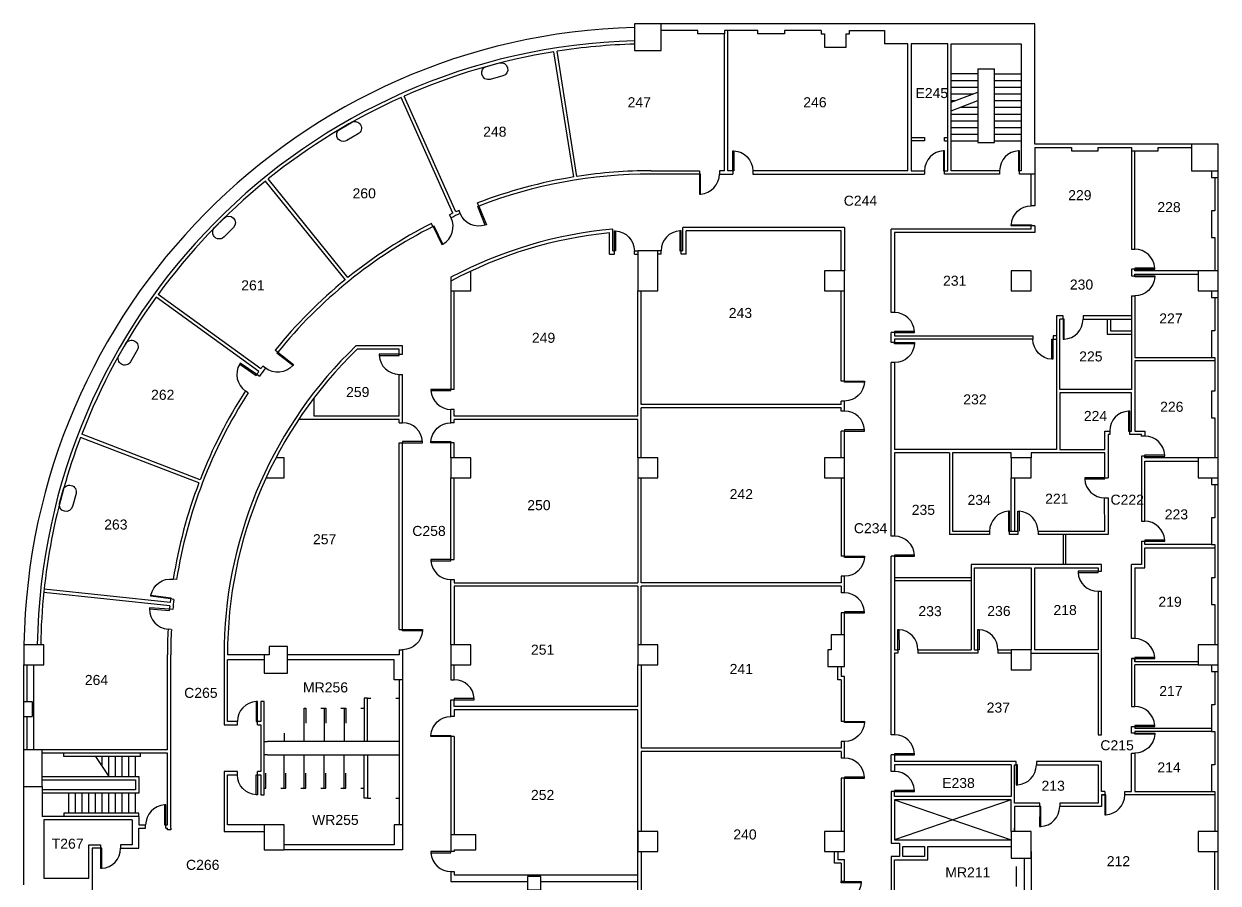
# Model space of a CAD drawing. Header units: inches. Extents: x -1726 to 1697, y -666 to 1878.
# Drawn here: x -1633 to 515, y 333 to 1878 of the extents above; entities that cross this region are included whole.
import ezdxf

# ---------------------------------------------------------------- set-up
doc = ezdxf.new("R2010")
doc.units = ezdxf.units.IN
doc.header["$MEASUREMENT"] = 0
doc.layers.get('0').update_dxf_attribs({"linetype": 'CONTINUOUS'})
for name, color, linetype in [('A-DOOR', 4, 'CONTINUOUS'), ('A-FLOR-HRAL', 4, 'CONTINUOUS'), ('A-FLOR-STRS', 4, 'CONTINUOUS'), ('A-GLAZ', 3, 'CONTINUOUS'), ('A-PFLR-TEXT', 3, 'CONTINUOUS'), ('A-ROOF-OTLN', 6, 'CONTINUOUS'), ('A-WALL', 5, 'CONTINUOUS'), ('P-SANR-EQPM', 5, 'CONTINUOUS'), ('S-COLS', 6, 'CONTINUOUS')]:
    doc.layers.add(name, color=color, linetype=linetype)
doc.styles.get("Standard").update_dxf_attribs({"font": 'arial.ttf'})

# ---------------------------------------------------------------- blocks, each defined once
blk = doc.blocks.new('A$C3DF82993')
at = {"layer": 'A-DOOR'}
for p, q in [((36, 36), (34, 36)), ((34, 36), (34, 0)), ((36, 0), (36, 36)), ((34, 0), (36, 0))]:
    blk.add_line(p, q, dxfattribs=at)
blk.add_arc((36, 0), 36, 93.1847, 180, dxfattribs=at)

msp = doc.modelspace()

# ---------------------------------------------------------------- linework, layer by layer
for p, q in [((-66.6, 483.1), (143.4, 411.1)), ((143.4, 483.1), (-66.6, 411.1))]:
    msp.add_line(p, q)
at = {"layer": 'A-DOOR'}
for p, q in [((311.4, 1062.1), (275.4, 1062.1)), ((275.4, 1062.1), (275.4, 1060.1)), ((275.4, 1060.1), (311.4, 1060.1)), ((155.4, 966.1), (155.3, 1002.1)), ((155.3, 1002.1), (157.3, 1002.1)), ((157.3, 1002.1), (157.4, 966.1)), ((299.4, 894.1), (263.4, 894.1)), ((263.4, 894.1), (263.4, 892.1)), ((263.4, 892.1), (299.4, 892.1)), ((299.4, 892.1), (299.4, 894.1)), ((-60.6, 753.1), (-60.7, 789.1)), ((-60.7, 789.1), (-58.7, 789.1)), ((-58.7, 789.1), (-58.6, 753.1)), ((83.4, 753.1), (83.3, 789.1)), ((83.3, 789.1), (85.3, 789.1)), ((85.3, 789.1), (85.4, 753.1)), ((-58.6, 753.1), (-60.6, 753.1)), ((85.4, 753.1), (83.4, 753.1)), ((401.4, 739.1), (365.4, 739.1)), ((365.4, 739.1), (365.4, 737.1)), ((365.4, 737.1), (401.4, 737.1)), ((401.4, 737.1), (401.4, 739.1))]:
    msp.add_line(p, q, dxfattribs=at)
for centre, start, end in [((311.4, 1062.1), 183.1689, 269.9841), ((155.4, 966.1), 0.0159, 86.8311), ((299.4, 894.1), 183.1689, 269.9841), ((-60.6, 753.1), 0.0158, 86.8311), ((83.4, 753.1), 0.0158, 86.8311), ((365.4, 737.1), 3.1689, 89.9841)]:
    msp.add_arc(centre, 36, start, end, dxfattribs=at)
at = {"layer": 'A-FLOR-HRAL'}
for p, q in [((83.4, 1797.1), (83.4, 1665.1)), ((83.4, 1797.1), (113.4, 1797.1)), ((113.4, 1665.1), (113.4, 1797.1)), ((83.4, 1665.1), (113.4, 1665.1)), ((-1560.6, 561.1), (-1560.6, 567.1)), ((-1422.6, 561.1), (-1560.6, 561.1)), ((-1422.6, 561.1), (-1422.6, 567.1)), ((-1599.6, 525.1), (-1425.6, 525.1)), ((-1599.6, 519.1), (-1431.6, 519.1)), ((-1431.6, 519.1), (-1431.6, 501.1)), ((-1425.6, 525.1), (-1425.6, 495.1)), ((-1431.6, 501.1), (-1599.6, 501.1)), ((-1425.6, 495.1), (-1599.6, 495.1)), ((-1425.6, 459.1), (-1560.6, 459.1)), ((-1560.6, 459.1), (-1560.6, 453.1)), ((-1425.6, 453.1), (-1425.6, 459.1))]:
    msp.add_line(p, q, dxfattribs=at)
at = {"layer": 'A-FLOR-STRS'}
for p, q in [((83.4, 1788.1), (35.4, 1788.1)), ((113.4, 1788.1), (161.4, 1788.1)), ((35.4, 1776.1), (83.4, 1776.1)), ((35.4, 1764.1), (83.4, 1764.1)), ((113.4, 1776.1), (161.4, 1776.1)), ((113.4, 1764.1), (161.4, 1764.1)), ((35.4, 1737.1), (83.4, 1755.1)), ((35.4, 1752.1), (75.4, 1752.1)), ((35.4, 1722.1), (83.4, 1740.1)), ((35.4, 1740.1), (43.4, 1740.1)), ((113.4, 1752.1), (161.4, 1752.1)), ((113.4, 1740.1), (161.4, 1740.1)), ((51.4, 1728.1), (83.4, 1728.1)), ((113.4, 1728.1), (161.4, 1728.1)), ((35.4, 1716.1), (83.4, 1716.1)), ((35.4, 1704.1), (83.4, 1704.1)), ((113.4, 1716.1), (161.4, 1716.1)), ((113.4, 1704.1), (161.4, 1704.1)), ((35.4, 1692.1), (83.4, 1692.1)), ((35.4, 1680.1), (83.4, 1680.1)), ((113.4, 1692.1), (161.4, 1692.1)), ((113.4, 1680.1), (161.4, 1680.1)), ((35.4, 1668.1), (83.4, 1668.1)), ((113.4, 1668.1), (161.4, 1668.1)), ((-1503.6, 561.1), (-1479.6, 525.1)), ((-1491.6, 544.8), (-1491.6, 561.1)), ((-1479.6, 525.1), (-1479.6, 561.1)), ((-1467.6, 525.1), (-1467.6, 561.1)), ((-1455.6, 525.1), (-1455.6, 561.1)), ((-1443.6, 525.1), (-1443.6, 561.1)), ((-1431.6, 525.1), (-1431.6, 561.1)), ((-1551.6, 459.1), (-1551.6, 495.1)), ((-1539.6, 459.1), (-1539.6, 495.1)), ((-1527.6, 459.1), (-1527.6, 495.1)), ((-1515.6, 459.1), (-1515.6, 495.1)), ((-1503.6, 459.1), (-1503.6, 495.1)), ((-1491.6, 459.1), (-1491.6, 495.1)), ((-1479.6, 459.1), (-1479.6, 495.1)), ((-1467.6, 459.1), (-1467.6, 495.1)), ((-1455.6, 459.1), (-1455.6, 495.1)), ((-1443.6, 459.1), (-1443.6, 495.1)), ((-1431.6, 459.1), (-1431.6, 495.1))]:
    msp.add_line(p, q, dxfattribs=at)
at = {"layer": 'A-GLAZ'}
for radius, start, end in [(1104, 91.5404, 179.0758), (1098, 99.1565, 113.8435), (1098, 91.5487, 98.8435), (1098, 114.1565, 128.8435), (1098, 129.1565, 143.8435), (1098, 144.1565, 158.8435), (1098, 159.1565, 179.0607)]:
    msp.add_arc((-504.6, 744.1), radius, start, end, dxfattribs=at)
at = {"layer": 'A-ROOF-OTLN'}
msp.add_arc((-504.6, 744.1), 1128, 91.5404, 179.0758, dxfattribs=at)
at = {"layer": 'A-WALL'}
for p, q in [((185.4, 1878.1), (-486.6, 1878.1)), ((185.4, 1662.1), (185.4, 1878.1)), ((-420.6, 1866.1), (-486.6, 1866.1)), ((-420.6, 1860.1), (-420.6, 1866.1)), ((-372.6, 1860.1), (-420.6, 1860.1)), ((-312.6, 1866.1), (-372.6, 1866.1)), ((-372.6, 1866.1), (-372.6, 1860.1)), ((-372.6, 1614.1), (-372.6, 1860.1)), ((-366.6, 1614.1), (-366.6, 1866.1)), ((-312.6, 1860.1), (-312.6, 1866.1)), ((-264.6, 1860.1), (-312.6, 1860.1)), ((-198.6, 1866.1), (-264.6, 1866.1)), ((-264.6, 1866.1), (-264.6, 1860.1)), ((-198.6, 1866.1), (-198.6, 1860.1)), ((-198.6, 1860.1), (-192.6, 1860.1)), ((-192.6, 1860.1), (-192.6, 1836.1)), ((-153.6, 1860.1), (-147.6, 1860.1)), ((-153.6, 1836.1), (-153.6, 1860.1)), ((-147.6, 1866.1), (-84.6, 1866.1)), ((-147.6, 1860.1), (-147.6, 1866.1)), ((-84.6, 1866.1), (-84.6, 1842.1)), ((-643.7, 1602.9), (-679.4, 1828.1)), ((-637.8, 1603.8), (-673.4, 1829)), ((-192.6, 1836.1), (-153.6, 1836.1)), ((-42.6, 1842.1), (-84.6, 1842.1)), ((-42.6, 1614.1), (-42.6, 1842.1)), ((29.4, 1842.1), (-36.6, 1842.1)), ((-36.6, 1842.1), (-36.6, 1614.1)), ((29.4, 1614.1), (29.4, 1842.1)), ((35.4, 1614.1), (35.4, 1842.1)), ((35.4, 1842.1), (161.4, 1842.1)), ((161.4, 1842.1), (161.4, 1614.1)), ((-861.2, 1537.6), (-954, 1745.9)), ((-855.8, 1540.1), (-948.5, 1748.4)), ((-36.6, 1674.1), (-12.6, 1674.1)), ((-12.6, 1668.1), (-36.6, 1668.1)), ((-12.6, 1674.1), (-12.6, 1668.1)), ((23.4, 1674.1), (29.4, 1674.1)), ((23.4, 1668.1), (23.4, 1674.1)), ((23.4, 1668.1), (29.4, 1668.1)), ((515.4, 1662.1), (185.4, 1662.1)), ((185.4, 1656.1), (185.4, 1608.1)), ((185.4, 1656.1), (251.4, 1656.1)), ((251.4, 1656.1), (251.4, 1650.1)), ((299.4, 1656.1), (359.4, 1656.1)), ((299.4, 1650.1), (299.4, 1656.1)), ((359.4, 1656.1), (359.4, 1650.1)), ((407.4, 1656.1), (467.4, 1656.1)), ((407.4, 1650.1), (407.4, 1656.1)), ((515.4, 273.1), (515.4, 1662.1)), ((251.4, 1650.1), (299.4, 1650.1)), ((359.4, 1650.1), (359.4, 1473.1)), ((359.4, 1650.1), (407.4, 1650.1)), ((365.4, 1473.1), (365.4, 1650.1)), ((-504.6, 1614.1), (-417.6, 1614.1)), ((-417.6, 1614.1), (-417.6, 1608.1)), ((-372.6, 1614.1), (-381.6, 1614.1)), ((-381.6, 1614.1), (-381.6, 1608.1)), ((-357.6, 1614.1), (-366.6, 1614.1)), ((-357.6, 1614.1), (-357.6, 1608.1)), ((-42.6, 1614.1), (-321.6, 1614.1)), ((-321.6, 1614.1), (-321.6, 1608.1)), ((-36.6, 1614.1), (-12.6, 1614.1)), ((-12.6, 1614.1), (-12.6, 1608.1)), ((23.4, 1614.1), (29.4, 1614.1)), ((23.4, 1608.1), (23.4, 1614.1)), ((122.4, 1614.1), (35.4, 1614.1)), ((122.4, 1614.1), (122.4, 1608.1)), ((158.4, 1608.1), (158.4, 1614.1)), ((161.4, 1614.1), (158.4, 1614.1)), ((503.4, 1614.1), (503.4, 1602.1)), ((-1054.5, 1418.3), (-1198, 1595.5)), ((-1049.8, 1422.1), (-1193.3, 1599.3)), ((-417.6, 1608.1), (-504.6, 1608.1)), ((-381.6, 1608.1), (-357.6, 1608.1)), ((-321.6, 1608.1), (-12.6, 1608.1)), ((122.4, 1608.1), (23.4, 1608.1)), ((185.4, 1608.1), (158.4, 1608.1)), ((179.4, 1551.1), (179.4, 1608.1)), ((185.4, 1608.1), (185.4, 1551.1)), ((503.4, 1602.1), (515.4, 1602.1)), ((509.4, 1602.1), (509.4, 1542.1)), ((-814.4, 1550.7), (-816.7, 1556.2)), ((185.4, 1551.1), (179.4, 1551.1)), ((-864.4, 1529.6), (-867, 1535)), ((-847.7, 1537), (-850, 1542.6)), ((503.4, 1542.1), (503.4, 1494.1)), ((509.4, 1542.1), (503.4, 1542.1)), ((-896.8, 1514), (-899.4, 1519.4)), ((-573.6, 1470.1), (-573.6, 1509)), ((-156.6, 1512.1), (-447.6, 1512.1)), ((-447.6, 1470.1), (-447.6, 1512.1)), ((-162.6, 1506.1), (-441.6, 1506.1)), ((-441.6, 1464.1), (-441.6, 1506.1)), ((-162.6, 1434.1), (-162.6, 1506.1)), ((-156.6, 1512.1), (-156.6, 1434.1)), ((179.4, 1509.1), (-72.6, 1509.1)), ((-72.6, 1359.1), (-72.6, 1509.1)), ((185.4, 1515.1), (179.4, 1515.1)), ((179.4, 1509.1), (179.4, 1515.1)), ((185.4, 1515.1), (185.4, 1503.1)), ((-579.6, 1464.1), (-579.6, 1502.4)), ((185.4, 1503.1), (-66.6, 1503.1)), ((-66.6, 1503.1), (-66.6, 1359.1)), ((503.4, 1494.1), (509.4, 1494.1)), ((509.4, 1494.1), (509.4, 1434.1)), ((-579.6, 1464.1), (-570.6, 1464.1)), ((-573.6, 1470.1), (-570.6, 1470.1)), ((-570.6, 1464.1), (-570.6, 1470.1)), ((-534.6, 1470.1), (-529, 1470.1)), ((-534.6, 1464.1), (-534.6, 1470.1)), ((-534.6, 1464.1), (-528.9, 1464.1)), ((-486.6, 1464.1), (-492.4, 1464.1)), ((-486.6, 1470.1), (-492.3, 1470.1)), ((-486.6, 1464.1), (-486.6, 1470.1)), ((-447.6, 1470.1), (-450.6, 1470.1)), ((-450.6, 1464.1), (-450.6, 1470.1)), ((-441.6, 1464.1), (-450.6, 1464.1)), ((359.4, 1473.1), (365.4, 1473.1)), ((-864.6, 1422.5), (-864.6, 1221.1)), ((359.4, 1437.1), (359.4, 1425.1)), ((365.4, 1437.1), (359.4, 1437.1)), ((359.4, 1425.1), (365.4, 1425.1)), ((365.4, 1434.1), (365.4, 1437.1)), ((479.4, 1434.1), (365.4, 1434.1)), ((365.4, 1428.1), (479.4, 1428.1)), ((365.4, 1425.1), (365.4, 1428.1)), ((-858.6, 1221.1), (-858.6, 1398.1)), ((-528.6, 1173.1), (-528.6, 1398.1)), ((-522.6, 1194.1), (-522.6, 1398.1)), ((-162.6, 1236.1), (-162.6, 1398.1)), ((-156.6, 1236.1), (-156.6, 1398.1)), ((503.4, 1398.1), (503.4, 1386.1)), ((-1210.2, 1253), (-1394.7, 1387)), ((-1206.7, 1257.9), (-1391.2, 1391.9)), ((359.4, 1389.1), (359.4, 1221.1)), ((359.4, 1389.1), (365.4, 1389.1)), ((365.4, 1389.1), (365.4, 1278.1)), ((503.4, 1386.1), (515.4, 1386.1)), ((509.4, 1386.1), (509.4, 1326.1)), ((-66.6, 1359.1), (-72.6, 1359.1)), ((224.4, 1353.1), (224.4, 1113.1)), ((236.4, 1353.1), (224.4, 1353.1)), ((224.4, 1347.1), (224.4, 1347.1)), ((230.4, 1221.1), (230.4, 1347.1)), ((236.4, 1347.1), (230.4, 1347.1)), ((236.4, 1347.1), (236.4, 1353.1)), ((359.4, 1353.1), (272.4, 1353.1)), ((272.4, 1353.1), (272.4, 1347.1)), ((272.4, 1347.1), (359.4, 1347.1)), ((315.9, 1347.1), (315.9, 1320.1)), ((321.9, 1347.1), (321.9, 1326.1)), ((-72.6, 1305.1), (-72.6, 1323.1)), ((-66.6, 1323.1), (-72.6, 1323.1)), ((-66.6, 1323.1), (-66.6, 1317.1)), ((-66.6, 1317.1), (182.4, 1317.1)), ((182.4, 1311.1), (-66.6, 1311.1)), ((-66.6, 1311.1), (-66.6, 1305.1)), ((182.4, 1317.1), (182.4, 1311.1)), ((218.4, 1317.1), (218.4, 1311.1)), ((224.4, 1317.1), (218.4, 1317.1)), ((218.4, 1311.1), (224.4, 1311.1)), ((315.9, 1320.1), (359.4, 1320.1)), ((321.9, 1326.1), (359.4, 1326.1)), ((503.4, 1326.1), (503.4, 1278.1)), ((509.4, 1326.1), (503.4, 1326.1)), ((-1176.2, 1287.7), (-1180.9, 1291.4)), ((-951.6, 1299.1), (-1035.5, 1299.1)), ((-957.6, 1293.1), (-1033.1, 1293.1)), ((-957.6, 1284.1), (-957.6, 1293.1)), ((-951.6, 1284.1), (-951.6, 1299.1)), ((-66.6, 1305.1), (-72.6, 1305.1)), ((-957.6, 1284.1), (-951.6, 1284.1)), ((-72.6, 957.1), (-72.6, 1269.1)), ((-66.6, 1269.1), (-72.6, 1269.1)), ((-66.6, 1269.1), (-66.6, 1113.1)), ((365.4, 1278.1), (503.4, 1278.1)), ((365.4, 1272.1), (365.4, 1146.1)), ((509.4, 1272.1), (365.4, 1272.1)), ((503.4, 1278.1), (509.4, 1278.1)), ((509.4, 1278.1), (509.4, 1218.1)), ((-1208.9, 1244.5), (-1213.9, 1247.9)), ((-1198.2, 1259.3), (-1203, 1262.9)), ((-957.6, 1173.1), (-957.6, 1248.1)), ((-957.6, 1248.1), (-951.6, 1248.1)), ((-951.6, 1161.1), (-951.6, 1248.1)), ((-156.6, 1236.1), (-162.6, 1236.1)), ((-1229.2, 1214.8), (-1234.1, 1218.1)), ((-1110.6, 1173.1), (-1110.6, 1206.1)), ((-858.6, 1221.1), (-864.6, 1221.1)), ((359.4, 1221.1), (230.4, 1221.1)), ((359.4, 1215.1), (230.4, 1215.1)), ((230.4, 1215.1), (230.4, 1113.1)), ((359.4, 1146.1), (359.4, 1215.1)), ((503.4, 1218.1), (503.4, 1170.1)), ((509.4, 1218.1), (503.4, 1218.1)), ((-864.6, 1161.1), (-864.6, 1185.1)), ((-858.6, 1185.1), (-864.6, 1185.1)), ((-858.6, 1173.1), (-858.6, 1185.1)), ((-162.6, 1194.1), (-522.6, 1194.1)), ((-162.6, 1188.1), (-522.6, 1188.1)), ((-522.6, 1098.1), (-522.6, 1188.1)), ((-162.6, 1194.1), (-162.6, 1200.1)), ((-156.6, 1200.1), (-162.6, 1200.1)), ((-162.6, 1182.1), (-162.6, 1188.1)), ((-156.6, 1182.1), (-162.6, 1182.1)), ((-156.6, 1182.1), (-156.6, 1200.1)), ((-957.6, 1167.1), (-1138.5, 1167.1)), ((-957.6, 1173.1), (-1110.6, 1173.1)), ((-957.6, 1161.1), (-957.6, 1167.1)), ((-957.6, 1161.1), (-951.6, 1161.1)), ((-858.6, 1161.1), (-864.6, 1161.1)), ((-528.6, 1173.1), (-858.6, 1173.1)), ((-528.6, 1167.1), (-858.6, 1167.1)), ((-858.6, 1161.1), (-858.6, 1167.1)), ((-528.6, 1098.1), (-528.6, 1167.1)), ((503.4, 1170.1), (509.4, 1170.1)), ((509.4, 1170.1), (509.4, 1098.1)), ((-1315.8, 1058.7), (-1528.6, 1140.4)), ((-162.6, 1098.1), (-162.6, 1146.1)), ((-156.6, 1146.1), (-162.6, 1146.1)), ((-156.6, 1098.1), (-156.6, 1146.1)), ((311.4, 1113.1), (311.4, 1146.1)), ((311.4, 1146.1), (320.4, 1146.1)), ((317.4, 1140.1), (317.4, 1062.1)), ((320.4, 1140.1), (317.4, 1140.1)), ((320.4, 1146.1), (320.4, 1140.1)), ((356.4, 1146.1), (359.4, 1146.1)), ((356.4, 1140.1), (356.4, 1146.1)), ((377.4, 1140.1), (356.4, 1140.1)), ((365.4, 1146.1), (383.4, 1146.1)), ((377.4, 1137.1), (377.4, 1140.1)), ((383.4, 1146.1), (383.4, 1137.1)), ((-1317.9, 1053.1), (-1530.8, 1134.8)), ((-957.6, 789.1), (-957.6, 1125.1)), ((-957.6, 1125.1), (-951.6, 1125.1)), ((-951.6, 789.1), (-951.6, 1125.1)), ((-864.6, 1098.1), (-864.6, 1125.1)), ((-858.6, 1125.1), (-864.6, 1125.1)), ((-858.6, 1098.1), (-858.6, 1125.1)), ((383.4, 1137.1), (377.4, 1137.1)), ((-66.6, 1107.1), (-66.7, 957.1)), ((224.4, 1113.1), (-66.6, 1113.1)), ((32.4, 1107.1), (-66.6, 1107.1)), ((32.4, 1107.1), (32.4, 960.1)), ((143.4, 1107.1), (37.4, 1107.1)), ((37.4, 1107.1), (37.4, 966.1)), ((143.4, 1098.1), (143.4, 1107.1)), ((311.4, 1107.1), (179.4, 1107.1)), ((179.4, 1107.1), (179.4, 1098.1)), ((230.4, 1113.1), (311.4, 1113.1)), ((311.4, 1062.1), (311.4, 1107.1)), ((377.4, 1101.1), (377.4, 984.1)), ((383.4, 1101.1), (377.4, 1101.1)), ((383.4, 1098.1), (383.4, 1101.1)), ((479.4, 1098.1), (383.4, 1098.1)), ((383.4, 984.1), (383.4, 1092.1)), ((383.4, 1092.1), (479.4, 1092.1)), ((-864.6, 915.1), (-864.6, 1062.1)), ((-858.6, 915.1), (-858.6, 1062.1)), ((-528.6, 1062.1), (-528.6, 873.1)), ((-522.6, 873.1), (-522.6, 1062.1)), ((-162.6, 1062.1), (-162.6, 921.1)), ((-156.6, 921.1), (-156.6, 1062.1)), ((143.4, 966.1), (143.4, 1062.1)), ((149.4, 1062.1), (149.4, 966.1)), ((311.4, 1062.1), (317.4, 1062.1)), ((503.4, 1062.1), (503.4, 1050.1)), ((503.4, 1050.1), (515.4, 1050.1)), ((509.4, 1050.1), (509.4, 990.1)), ((311.4, 966.1), (311.3, 1026.1)), ((311.3, 1026.1), (317.3, 1026.1)), ((317.3, 1026.1), (317.4, 960.1)), ((509.4, 990.1), (503.4, 990.1)), ((503.4, 990.1), (503.4, 942.1)), ((377.4, 984.1), (383.4, 984.1)), ((-66.6, 957.1), (-72.6, 957.1)), ((-66.6, 957.1), (-72.6, 957.1)), ((104.4, 960.1), (32.4, 960.1)), ((37.4, 966.1), (104.4, 966.1)), ((104.4, 966.1), (104.4, 960.1)), ((140.4, 966.1), (143.4, 966.1)), ((140.4, 960.1), (140.4, 966.1)), ((152.4, 960.1), (140.4, 960.1)), ((143.4, 966.1), (149.4, 966.1)), ((149.4, 966.1), (152.4, 966.1)), ((152.4, 966.1), (155.4, 966.1)), ((155.4, 960.1), (152.4, 960.1)), ((155.4, 966.1), (155.4, 960.1)), ((191.4, 966.1), (191.4, 960.1)), ((191.4, 966.1), (311.4, 966.1)), ((317.4, 960.1), (191.4, 960.1)), ((377.4, 948.1), (383.4, 948.1)), ((377.4, 948.1), (377.4, 906.1)), ((383.4, 942.1), (383.4, 948.1)), ((503.4, 942.1), (383.4, 942.1)), ((383.4, 936.1), (509.4, 936.1)), ((383.4, 900.1), (383.4, 936.1)), ((503.4, 942.1), (509.4, 942.1)), ((509.4, 942.1), (509.4, 882.1)), ((-864.6, 915.1), (-858.6, 915.1)), ((-156.6, 921.1), (-162.6, 921.1)), ((-72.6, 600.1), (-72.6, 921.1)), ((-66.6, 921.1), (-72.6, 921.1)), ((-66.6, 921.1), (-72.6, 921.1)), ((-66.6, 921.1), (-66.6, 753.1)), ((71.4, 906.1), (71.4, 753.1)), ((305.4, 906.1), (71.4, 906.1)), ((305.4, 894.1), (305.4, 906.1)), ((359.4, 773.1), (359.4, 906.1)), ((377.4, 906.1), (359.4, 906.1)), ((359.4, 773.1), (359.4, 906.1)), ((-162.6, 885.1), (-162.6, 873.1)), ((-156.6, 885.1), (-162.6, 885.1)), ((-156.6, 855.1), (-156.6, 885.1)), ((77.4, 900.1), (179.4, 900.1)), ((77.4, 753.1), (77.4, 900.1)), ((179.4, 900.1), (179.4, 753.1)), ((185.4, 753.1), (185.4, 900.1)), ((185.4, 900.1), (299.4, 900.1)), ((299.4, 900.1), (299.4, 894.1)), ((299.4, 900.1), (299.4, 894.1)), ((305.4, 894.1), (305.4, 900.1)), ((365.4, 900.1), (383.4, 900.1)), ((365.4, 900.1), (365.4, 773.1)), ((503.4, 882.1), (503.4, 834.1)), ((509.4, 882.1), (503.4, 882.1)), ((-1369.6, 838), (-1596.3, 861.8)), ((-1358, 879.1), (-1364, 879.9)), ((-864.6, 762.1), (-864.6, 879.1)), ((-864.6, 879.1), (-858.6, 879.1)), ((-858.6, 879.1), (-858.6, 873.1)), ((-858.6, 873.1), (-528.6, 873.1)), ((-528.6, 867.1), (-858.6, 867.1)), ((-858.6, 867.1), (-858.6, 762.1)), ((-528.6, 867.1), (-528.6, 762.1)), ((-162.6, 873.1), (-522.6, 873.1)), ((-162.6, 867.1), (-522.6, 867.1)), ((-522.6, 762.1), (-522.6, 867.1)), ((-162.6, 867.1), (-162.6, 855.1)), ((-1370.2, 832), (-1596.9, 855.9)), ((-1362.9, 843.5), (-1368.9, 844.3)), ((-156.6, 855.1), (-162.6, 855.1)), ((299.4, 858.1), (299.4, 753.1)), ((299.4, 858.1), (299.4, 795.1)), ((305.4, 795.1), (305.4, 858.1)), ((305.4, 600.1), (305.4, 858.1)), ((-1364.8, 825.3), (-1370.8, 825.8)), ((-162.6, 819.1), (-162.6, 780.1)), ((-156.6, 819.1), (-162.6, 819.1)), ((-156.6, 780.1), (-156.6, 819.1)), ((503.4, 834.1), (509.4, 834.1)), ((509.4, 834.1), (509.4, 762.1)), ((-1367.5, 789.4), (-1373.4, 789.9)), ((-957.6, 789.1), (-951.6, 789.1)), ((-1272.6, 762.1), (-1272.6, 618.1)), ((-957.6, 753.1), (-957.6, 744.1)), ((-957.6, 753.1), (-951.6, 753.1)), ((-951.6, 753.1), (-951.6, 744.1)), ((-66.6, 753.1), (-60.6, 753.1)), ((-24.6, 753.1), (71.4, 753.1)), ((77.4, 753.1), (83.4, 753.1)), ((83.4, 753.1), (83.4, 747.1)), ((119.4, 753.1), (119.4, 747.1)), ((119.4, 753.1), (143.4, 753.1)), ((299.4, 753.1), (185.4, 753.1)), ((365.4, 773.1), (359.4, 773.1)), ((365.4, 773.1), (359.4, 773.1)), ((-1374.6, 573.1), (-1374.6, 744.1)), ((-1368.6, 720.1), (-1368.6, 744.1)), ((-1266.6, 624.1), (-1266.6, 735.1)), ((-1200.6, 735.1), (-1266.6, 735.1)), ((-957.6, 744.1), (-1158.6, 744.1)), ((-966.6, 735.1), (-1158.6, 735.1)), ((-966.6, 699.1), (-966.6, 735.1)), ((-951.6, 744.1), (-951.6, 393.1)), ((-66.6, 747.1), (-66.6, 600.1)), ((-60.6, 747.1), (-66.6, 747.1)), ((83.4, 747.1), (-24.6, 747.1)), ((143.4, 747.1), (119.4, 747.1)), ((179.4, 747.1), (299.4, 747.1)), ((299.4, 747.1), (299.4, 606.1)), ((359.4, 737.1), (359.4, 690.1)), ((359.4, 737.1), (359.4, 684.1)), ((365.4, 737.1), (359.4, 737.1)), ((359.4, 737.1), (365.4, 737.1)), ((365.4, 731.1), (365.4, 737.1)), ((365.4, 737.1), (365.4, 731.1)), ((479.4, 731.1), (365.4, 731.1)), ((-1632.6, 330.1), (-1632.6, 726.1)), ((-1626.6, 660.1), (-1626.6, 726.1)), ((-1614.6, 573.1), (-1614.6, 726.1)), ((-1368.6, 432.1), (-1368.6, 720.1)), ((-864.6, 726.1), (-864.6, 699.1)), ((-858.6, 699.1), (-858.6, 726.1)), ((-528.6, 651.1), (-528.6, 726.1)), ((-522.6, 726.1), (-522.6, 576.1)), ((-168.6, 699.1), (-168.6, 723.1)), ((-162.6, 723.1), (-162.6, 705.1)), ((365.4, 651.1), (365.4, 726.1)), ((365.4, 651.1), (365.4, 726.1)), ((479.4, 726.1), (365.4, 726.1)), ((503.4, 726.1), (503.4, 714.1)), ((503.4, 714.1), (515.4, 714.1)), ((509.4, 714.1), (509.4, 654.1)), ((-951.6, 699.1), (-966.6, 699.1)), ((-957.6, 699.1), (-957.6, 438.1)), ((-864.6, 699.1), (-858.6, 699.1)), ((-162.6, 699.1), (-168.6, 699.1)), ((-156.6, 705.1), (-162.6, 705.1)), ((-162.6, 699.1), (-162.6, 624.1)), ((-156.6, 624.1), (-156.6, 705.1)), ((305.4, 600.1), (305.4, 684.1)), ((359.4, 684.1), (359.4, 651.1)), ((-1632.6, 660.1), (-1617.6, 660.1)), ((-1617.6, 660.1), (-1617.6, 633.1)), ((-1206.6, 660.1), (-1206.6, 624.1)), ((-1200.6, 660.1), (-1206.6, 660.1)), ((-1200.6, 492.1), (-1200.6, 660.1)), ((-864.6, 663.1), (-858.6, 663.1)), ((-864.6, 633.1), (-864.6, 663.1)), ((-858.6, 651.1), (-858.6, 663.1)), ((-528.6, 651.1), (-858.6, 651.1)), ((-858.6, 645.1), (-858.6, 633.1)), ((-528.6, 645.1), (-858.6, 645.1)), ((-528.6, 282.1), (-528.6, 645.1)), ((359.4, 651.1), (365.4, 651.1)), ((503.4, 654.1), (503.4, 606.1)), ((509.4, 654.1), (503.4, 654.1)), ((-1632.6, 633.1), (-1617.6, 633.1)), ((-1626.6, 573.1), (-1626.6, 633.1)), ((-1248.6, 624.1), (-1266.6, 624.1)), ((-1248.6, 618.1), (-1248.6, 624.1)), ((-1212.6, 618.1), (-1212.6, 624.1)), ((-1206.6, 624.1), (-1212.6, 624.1)), ((-858.6, 633.1), (-864.6, 633.1)), ((-156.6, 624.1), (-162.6, 624.1)), ((-1272.6, 618.1), (-1248.6, 618.1)), ((-1212.6, 618.1), (-1206.6, 618.1)), ((-1206.6, 618.1), (-1206.6, 534.1)), ((359.4, 615.1), (365.4, 615.1)), ((359.4, 603.1), (359.4, 615.1)), ((365.4, 603.1), (359.4, 603.1)), ((365.4, 615.1), (365.4, 612.1)), ((365.4, 612.1), (503.4, 612.1)), ((503.4, 606.1), (365.4, 606.1)), ((365.4, 606.1), (365.4, 603.1)), ((503.4, 606.1), (509.4, 606.1)), ((509.4, 606.1), (509.4, 546.1)), ((-1200.6, 588.1), (-1194.6, 588.1)), ((-957.6, 588.1), (-1194.6, 588.1)), ((-864.6, 597.1), (-864.6, 420.1)), ((-858.6, 597.1), (-864.6, 597.1)), ((-858.6, 597.1), (-858.6, 420.1)), ((-156.6, 588.1), (-162.6, 588.1)), ((-162.6, 588.1), (-162.6, 576.1)), ((-156.6, 558.1), (-156.6, 588.1)), ((-66.6, 600.1), (-72.6, 600.1)), ((-1374.6, 573.1), (-1632.6, 573.1)), ((-1374.6, 567.1), (-1599.6, 567.1)), ((-1374.6, 438.1), (-1374.6, 567.1)), ((-1194.6, 564.1), (-1200.6, 564.1)), ((-1194.6, 564.1), (-957.6, 564.1)), ((-162.6, 576.1), (-522.6, 576.1)), ((-522.6, 570.1), (-522.6, 426.1)), ((-162.6, 570.1), (-522.6, 570.1)), ((-162.6, 570.1), (-162.6, 558.1)), ((-72.6, 534.1), (-72.6, 564.1)), ((-66.6, 564.1), (-72.6, 564.1)), ((-66.6, 564.1), (-66.6, 552.1)), ((359.4, 498.1), (359.4, 567.1)), ((359.4, 567.1), (365.4, 567.1)), ((365.4, 567.1), (365.4, 498.1)), ((-156.6, 558.1), (-162.6, 558.1)), ((152.4, 552.1), (-66.6, 552.1)), ((143.4, 546.1), (-66.6, 546.1)), ((-66.6, 546.1), (-66.6, 534.1)), ((143.4, 546.1), (143.4, 489.1)), ((149.4, 477.1), (149.4, 546.1)), ((149.4, 546.1), (152.4, 546.1)), ((152.4, 546.1), (152.4, 552.1)), ((305.4, 552.1), (188.4, 552.1)), ((188.4, 552.1), (188.4, 546.1)), ((188.4, 546.1), (299.4, 546.1)), ((299.4, 546.1), (299.4, 477.1)), ((305.4, 498.1), (305.4, 552.1)), ((509.4, 546.1), (503.4, 546.1)), ((503.4, 546.1), (503.4, 498.1)), ((-1272.6, 534.1), (-1272.6, 426.1)), ((-1248.6, 534.1), (-1272.6, 534.1)), ((-1266.6, 438.1), (-1266.6, 528.1)), ((-1266.6, 528.1), (-1248.6, 528.1)), ((-1248.6, 528.1), (-1248.6, 534.1)), ((-1206.6, 534.1), (-1212.6, 534.1)), ((-1212.6, 528.1), (-1212.6, 534.1)), ((-1212.6, 528.1), (-1206.6, 528.1)), ((-1206.6, 528.1), (-1206.6, 492.1)), ((-162.6, 522.1), (-162.6, 426.1)), ((-156.6, 522.1), (-162.6, 522.1)), ((-156.6, 426.1), (-156.6, 522.1)), ((-66.6, 534.1), (-72.6, 534.1)), ((-1599.6, 507.1), (-1599.6, 453.1)), ((-72.6, 498.1), (-72.6, 405.1)), ((-66.6, 498.1), (-72.6, 498.1)), ((-66.6, 489.1), (-66.6, 498.1)), ((311.4, 498.1), (305.4, 498.1)), ((311.4, 498.1), (311.4, 492.1)), ((347.4, 498.1), (359.4, 498.1)), ((347.4, 492.1), (347.4, 498.1)), ((365.4, 498.1), (503.4, 498.1)), ((503.4, 498.1), (509.4, 498.1)), ((509.4, 498.1), (509.4, 426.1)), ((-1206.6, 492.1), (-1200.6, 492.1)), ((143.4, 489.1), (-66.6, 489.1)), ((143.4, 483.1), (-66.6, 483.1)), ((-66.6, 483.1), (-66.6, 411.1)), ((143.4, 426.1), (143.4, 483.1)), ((194.4, 477.1), (149.4, 477.1)), ((194.4, 471.1), (194.4, 477.1)), ((299.4, 477.1), (230.4, 477.1)), ((230.4, 477.1), (230.4, 471.1)), ((305.4, 492.1), (305.4, 471.1)), ((311.4, 492.1), (305.4, 492.1)), ((509.4, 492.1), (347.4, 492.1)), ((-1425.6, 453.1), (-1599.6, 453.1)), ((-1425.6, 453.1), (-1425.6, 438.1)), ((149.4, 471.1), (149.4, 426.1)), ((194.4, 471.1), (149.4, 471.1)), ((305.4, 471.1), (230.4, 471.1)), ((-1437.6, 447.1), (-1596.6, 447.1)), ((-1596.6, 447.1), (-1596.6, 342.1)), ((-1437.6, 447.1), (-1437.6, 402.1)), ((-1425.6, 438.1), (-1413.6, 438.1)), ((-1425.6, 396.1), (-1425.6, 432.1)), ((-1425.6, 432.1), (-1413.6, 432.1)), ((-1413.6, 432.1), (-1413.6, 438.1)), ((-1377.6, 438.1), (-1374.6, 438.1)), ((-1377.6, 432.1), (-1377.6, 438.1)), ((-1377.6, 432.1), (-1374.6, 432.1)), ((-1374.6, 429.1), (-1374.6, 432.1)), ((-1368.6, 432.1), (-1368.6, 429.1)), ((-1200.6, 438.1), (-1266.6, 438.1)), ((-951.6, 438.1), (-966.6, 438.1)), ((-966.6, 438.1), (-966.6, 402.1)), ((149.4, 426.1), (149.4, 432.1)), ((-1368.6, 429.1), (-1374.6, 429.1)), ((-1272.6, 426.1), (-1200.6, 426.1)), ((-66.6, 411.1), (143.4, 411.1)), ((-1515.6, 342.1), (-1515.6, 402.1)), ((-1515.6, 402.1), (-1494.6, 402.1)), ((-1509.6, 396.1), (-1509.6, 267.1)), ((-1494.6, 396.1), (-1509.6, 396.1)), ((-1494.6, 402.1), (-1494.6, 396.1)), ((-1458.6, 402.1), (-1458.6, 396.1)), ((-1437.6, 402.1), (-1458.6, 402.1)), ((-1458.6, 396.1), (-1425.6, 396.1)), ((-966.6, 402.1), (-1164.6, 402.1)), ((-951.6, 393.1), (-1164.6, 393.1)), ((-864.6, 393.1), (-864.6, 390.1)), ((-858.6, 390.1), (-864.6, 390.1)), ((-858.6, 393.1), (-858.6, 390.1)), ((-522.6, 390.1), (-522.6, 294.1)), ((-174.6, 369.1), (-174.6, 390.1)), ((-168.6, 390.1), (-168.6, 375.1)), ((-72.6, 405.1), (-57.6, 405.1)), ((-57.6, 405.1), (-57.6, 381.1)), ((-51.6, 399.1), (-12.6, 399.1)), ((-51.6, 381.1), (-51.6, 399.1)), ((-12.6, 399.1), (-12.6, 381.1)), ((-6.6, 399.1), (143.4, 399.1)), ((-6.6, 375.1), (-6.6, 399.1)), ((179.4, 390.1), (179.4, 279.1)), ((509.4, 321.1), (509.4, 390.1)), ((-162.6, 369.1), (-174.6, 369.1)), ((-156.6, 375.1), (-168.6, 375.1)), ((-162.6, 369.1), (-162.6, 336.1)), ((-156.6, 336.1), (-156.6, 375.1)), ((-72.6, 381.1), (-72.6, 279.1)), ((-57.6, 381.1), (-72.6, 381.1)), ((-66.6, 375.1), (-6.6, 375.1)), ((-66.6, 285.1), (-66.6, 375.1)), ((-12.6, 381.1), (-51.6, 381.1)), ((167.4, 249.1), (167.4, 378.1)), ((-864.6, 354.1), (-864.6, 336.1)), ((-864.6, 354.1), (-858.6, 354.1)), ((-858.6, 354.1), (-858.6, 348.1)), ((-858.6, 348.1), (-528.6, 348.1)), ((-1596.6, 342.1), (-1515.6, 342.1)), ((-864.6, 336.1), (-726.6, 336.1)), ((-702.6, 336.1), (-528.6, 336.1)), ((-156.6, 336.1), (-162.6, 336.1))]:
    msp.add_line(p, q, dxfattribs=at)
at = {"layer": 'A-WALL', "ltscale": 10}
for p, q in [((236.4, 960), (236.4, 906.1)), ((241.3, 906.1), (241.4, 960)), ((71.4, 882.1), (-66.6, 882.1)), ((299.4, 894.1), (305.4, 894.1)), ((71.4, 877.1), (-66.6, 877.1)), ((299.3, 858.1), (305.4, 858.1)), ((-60.6, 753.1), (-60.6, 747.1)), ((-24.6, 753.1), (-24.6, 747.1)), ((305.4, 492.1), (311.4, 492.1))]:
    msp.add_line(p, q, dxfattribs=at)
at = {"layer": 'A-WALL', "ltscale": 20}
for p, q in [((299.4, 684), (299.4, 600.1)), ((299.4, 600.1), (305.4, 600.1))]:
    msp.add_line(p, q, dxfattribs=at)
at = {"layer": 'A-WALL'}
for centre, radius, start, end in [((-504.6, 744.1), 870, 90, 98.8024), ((-504.6, 744.1), 870, 99.1976, 111.0168), ((-504.6, 744.1), 864, 90, 111.0085), ((-504.6, 744.1), 870, 114.1976, 114.6122), ((-504.6, 744.1), 864, 113.396, 114.604), ((-504.6, 744.1), 870, 113.3878, 113.8024), ((-504.6, 744.1), 864, 116.9915, 141.0085), ((-504.6, 744.1), 870, 116.9832, 128.8024), ((-504.6, 744.1), 768, 95.1546, 117.9532), ((-504.6, 744.1), 762, 95.6485, 118.1929), ((-504.6, 744.1), 870, 129.1976, 141.0168), ((-504.6, 744.1), 768, 133.7258, 178.657), ((-505.9, 744.9), 760.5, 133.8782, 180.0613), ((-504.6, 744.1), 870, 144.1976, 144.6122), ((-504.6, 744.1), 864, 143.396, 144.604), ((-504.6, 744.1), 870, 143.3878, 143.8024), ((-504.6, 744.1), 864, 146.9915, 171.0085), ((-504.6, 744.1), 870, 146.9832, 158.8024), ((-504.6, 744.1), 870, 159.1976, 171.0168), ((-504.6, 744.1), 870, 173.3878, 173.8024), ((-504.6, 744.1), 864, 173.396, 174.604), ((-504.6, 744.1), 870, 174.1976, 174.6122), ((-504.6, 744.1), 870, 176.9832, 180), ((-504.6, 744.1), 864, 176.9915, 180)]:
    msp.add_arc(centre, radius, start, end, dxfattribs=at)
at = {"layer": 'P-SANR-EQPM'}
for p, q in [((-1020.6, 666.1), (-1020.6, 648.1)), ((-1014.6, 666.1), (-1020.6, 666.1)), ((-1014.6, 588.1), (-1014.6, 666.1)), ((-1014.6, 666.1), (-1008.6, 666.1)), ((-963.6, 666.1), (-957.6, 666.1)), ((-1128.6, 588.1), (-1128.6, 648.1)), ((-1128.6, 648.1), (-1125.6, 648.1)), ((-1125.6, 648.1), (-1125.6, 621.1)), ((-1098.6, 648.1), (-1092.6, 648.1)), ((-1092.6, 648.1), (-1092.6, 588.1)), ((-1092.6, 648.1), (-1089.6, 648.1)), ((-1089.6, 648.1), (-1089.6, 621.1)), ((-1062.6, 648.1), (-1056.6, 648.1)), ((-1056.6, 648.1), (-1056.6, 588.1)), ((-1056.6, 648.1), (-1053.6, 648.1)), ((-1053.6, 648.1), (-1053.6, 621.1)), ((-1026.6, 648.1), (-1020.6, 648.1)), ((-1020.6, 648.1), (-1020.6, 588.1)), ((-1164.6, 603.1), (-1164.6, 588.1)), ((-1164.6, 504.1), (-1164.6, 564.1)), ((-1128.6, 504.1), (-1128.6, 564.1)), ((-1092.6, 504.1), (-1092.6, 564.1)), ((-1056.6, 504.1), (-1056.6, 564.1)), ((-1020.6, 504.1), (-1020.6, 564.1)), ((-1014.6, 564.1), (-1014.6, 486.1)), ((-1197.6, 504.1), (-1197.6, 531.1)), ((-1161.6, 504.1), (-1161.6, 531.1)), ((-1125.6, 504.1), (-1125.6, 531.1)), ((-1089.6, 504.1), (-1089.6, 531.1)), ((-1053.6, 504.1), (-1053.6, 531.1)), ((-1200.6, 504.1), (-1197.6, 504.1)), ((-1170.6, 504.1), (-1164.6, 504.1)), ((-1164.6, 504.1), (-1161.6, 504.1)), ((-1134.6, 504.1), (-1128.6, 504.1)), ((-1128.6, 504.1), (-1125.6, 504.1)), ((-1098.6, 504.1), (-1092.6, 504.1)), ((-1092.6, 504.1), (-1089.6, 504.1)), ((-1062.6, 504.1), (-1056.6, 504.1)), ((-1056.6, 504.1), (-1053.6, 504.1)), ((-1026.6, 504.1), (-1020.6, 504.1)), ((-1020.6, 486.1), (-1020.6, 504.1)), ((-1014.6, 486.1), (-1020.6, 486.1)), ((-1014.6, 486.1), (-1008.6, 486.1)), ((-963.6, 486.1), (-957.6, 486.1)), ((152.4, 363.1), (152.4, 327.1))]:
    msp.add_line(p, q, dxfattribs=at)
at = {"layer": 'S-COLS'}
for p, q in [((-828.6, 1398.1), (-828.6, 1433.8)), ((-864.6, 1398.1), (-828.6, 1398.1)), ((-180.6, 780.1), (-180.6, 753.1)), ((-1191.6, 759.1), (-1191.6, 744.1)), ((-180.6, 753.1), (-186.6, 753.1)), ((-1191.6, 744.1), (-1266.6, 744.1))]:
    msp.add_line(p, q, dxfattribs=at)
for points in [[(-534.6, 1830.1), (-486.6, 1830.1), (-486.6, 1878.1), (-534.6, 1878.1)], [(467.4, 1614.1), (515.4, 1614.1), (515.4, 1662.1), (467.4, 1662.1)], [(-528.6, 1398.1), (-492.6, 1398.1), (-492.6, 1470.1), (-528.6, 1470.1)], [(-192.6, 1398.1), (-156.6, 1398.1), (-156.6, 1434.1), (-192.6, 1434.1)], [(143.4, 1398.1), (179.4, 1398.1), (179.4, 1434.1), (143.4, 1434.1)], [(479.4, 1398.1), (515.4, 1398.1), (515.4, 1434.1), (479.4, 1434.1)], [(-864.6, 1062.1), (-828.6, 1062.1), (-828.6, 1098.1), (-864.6, 1098.1)], [(-528.6, 1062.1), (-492.6, 1062.1), (-492.6, 1098.1), (-528.6, 1098.1)], [(-192.6, 1062.1), (-156.6, 1062.1), (-156.6, 1098.1), (-192.6, 1098.1)], [(143.4, 1062.1), (179.4, 1062.1), (179.4, 1098.1), (143.4, 1098.1)], [(479.4, 1062.1), (515.4, 1062.1), (515.4, 1098.1), (479.4, 1098.1)], [(-1632.6, 726.1), (-1596.6, 726.1), (-1596.6, 762.1), (-1632.6, 762.1)], [(-864.6, 726.1), (-828.6, 726.1), (-828.6, 762.1), (-864.6, 762.1)], [(-528.6, 726.1), (-492.6, 726.1), (-492.6, 762.1), (-528.6, 762.1)], [(143.4, 717.1), (179.4, 717.1), (179.4, 753.1), (143.4, 753.1)], [(479.4, 726.1), (515.4, 726.1), (515.4, 762.1), (479.4, 762.1)], [(-1200.6, 393.1), (-1164.6, 393.1), (-1164.6, 438.1), (-1200.6, 438.1)], [(-528.6, 390.1), (-492.6, 390.1), (-492.6, 426.1), (-528.6, 426.1)], [(-192.6, 390.1), (-156.6, 390.1), (-156.6, 426.1), (-192.6, 426.1)], [(143.4, 378.1), (179.4, 378.1), (179.4, 426.1), (143.4, 426.1)], [(479.4, 390.1), (515.4, 390.1), (515.4, 426.1), (479.4, 426.1)], [(-726.6, 321.1), (-702.6, 321.1), (-702.6, 345.1), (-726.6, 345.1)]]:
    msp.add_lwpolyline(points, close=True, dxfattribs=at)
for points in [[(-800.4, 1801.6), (-777.2, 1807.8, -1), (-771, 1784.6), (-794.2, 1778.4, -1)], [(-1064, 1689), (-1043.3, 1701, -1), (-1031.3, 1680.2), (-1052, 1668.2, -1)], [(-1289.5, 1512), (-1272.6, 1529, -1), (-1255.6, 1512), (-1272.6, 1495, -1)], [(-1461.5, 1282.7), (-1449.5, 1303.5, -1), (-1428.8, 1291.5), (-1440.8, 1270.7, -1)], [(-1568.3, 1016.7), (-1562.1, 1039.9, -1), (-1538.9, 1033.6), (-1545.2, 1010.5, -1)]]:
    msp.add_lwpolyline(points, format="xyb", close=True, dxfattribs=at)
for points in [[(-1197.1, 1062.1), (-1164.6, 1062.1), (-1164.6, 1098.1), (-1179.4, 1098.1)], [(-186.6, 723.1), (-156.6, 723.1), (-156.6, 780.1), (-180.6, 780.1)], [(-1200.6, 711.1), (-1158.6, 711.1), (-1158.6, 759.1), (-1191.6, 759.1)], [(-186.6, 753.1), (-186.6, 723.1)], [(-1200.6, 744.1), (-1200.6, 711.1)], [(-1632.6, 507.1), (-1599.6, 507.1), (-1599.6, 573.1), (-1632.6, 573.1)], [(-858.6, 393.1), (-819.6, 393.1), (-819.6, 420.1), (-864.6, 420.1), (-864.6, 393.1)]]:
    msp.add_lwpolyline(points, dxfattribs=at)

# ---------------------------------------------------------------- block references
at = {"layer": 'A-WALL', "xscale": -1}
for p, rotation in [((-321.6, 1614.1), 0.01585079345570506), ((-847.7, 1537), 202.0296212600678), ((179.4, 1551.1), 90.01585079247856), ((-534.6, 1470.1), 0.01584769834369837), ((365.4, 1389.1), 270.0158507934556), ((182.3, 1311.1), 180.0158507934557), ((-66.6, 1269.1), 270.0158507934556), ((-1198.2, 1259.3), 232.2774317415938), ((-156.6, 1200.1), 270.0158476983437), ((-864.6, 1161.1), 90.01584769834369), ((-156.6, 885.1), 270.0158462215908), ((-1364, 879.9), 82.25582487692662), ((-951.6, 753.1), 270.0158476983437), ((-864.6, 633.1), 90.01584769834369), ((-156.6, 588.1), 270.0158507934556), ((365.4, 567.1), 270.0158507934556), ((-1248.6, 528.1), 180.0158476983437), ((-162.6, 300.1), 270.0158456894853)]:
    msp.add_blockref('A$C3DF82993', p, dxfattribs=dict(at, rotation=rotation))
at = {"layer": 'A-WALL'}
for p, rotation in [((-12.6, 1614.1), 359.9841523016563), ((122.4, 1614.1), 359.9841523016563), ((-381.6, 1608.1), 179.9841492065443), ((-864.4, 1529.6), 206.286054122591), ((-486.6, 1470.1), 359.9841523016563), ((365.4, 1473.1), 269.9841492065443), ((-66.6, 1359.1), 269.9841492065443), ((272.4, 1347.1), 179.9841492065443), ((-1234.1, 1218.1), 55.51366605722978), ((-957.6, 1248.1), 89.98415230165632), ((-864.6, 1185.1), 89.98415230165632), ((-156.6, 1182.1), 269.9841523016563), ((320.4, 1146.1), 359.9841492065443), ((-951.6, 1161.1), 269.9841523016563), ((383.4, 1137.1), 269.9841492065443), ((104.3, 966.1), 359.9841492065443), ((383.4, 984.1), 269.9841492065443), ((-66.6, 957.1), 270.0158273949539), ((-864.6, 879.1), 89.98415230165632), ((-156.6, 855.1), 269.9841492065443), ((-1373.4, 789.9), 85.78188661528824), ((-858.6, 699.1), 269.9841523016563), ((-1248.6, 624.1), 359.9841523016563), ((365.4, 651.1), 269.9841492065443), ((-66.6, 600.1), 269.9841492065443), ((-156.6, 558.1), 269.9841492065443), ((188.4, 546.1), 179.9841492065443), ((-66.6, 534.1), 269.9841492065443), ((-1413.6, 438.1), 359.9841523016563), ((347.4, 492.1), 179.9841492065443), ((230.4, 471.1), 179.9841492065443), ((-1458.6, 396.1), 179.9841523016563), ((-864.6, 354.1), 89.98415230165632)]:
    msp.add_blockref('A$C3DF82993', p, dxfattribs=dict(at, rotation=rotation))

# ---------------------------------------------------------------- texts
at = {"layer": 'A-PFLR-TEXT'}
for s, p in [('E245', (-29, 1744.7)), ('247', (-546.8, 1728.2)), ('246', (-230.8, 1728.2)), ('248', (-806.6, 1675.3)), ('260', (-1041.5, 1564.5)), ('C244', (-158, 1551.2)), ('229', (245.7, 1561.2)), ('228', (406.1, 1539.7)), ('231', (20.6, 1407.4)), ('230', (248.7, 1400.5)), ('261', (-1241.7, 1399.1)), ('243', (-364.8, 1349.5)), ('227', (409.5, 1339.6)), ('249', (-718.9, 1304.8)), ('225', (265.5, 1271.3)), ('259', (-1053.1, 1207.3)), ('262', (-1403.9, 1202.3)), ('232', (57, 1194.1)), ('224', (273.8, 1164.3)), ('226', (411.1, 1180.8)), ('242', (-363.2, 1023.7)), ('234', (64.6, 1013.4)), ('221', (204.3, 1015.5)), ('C222', (321.8, 1013.8)), ('250', (-727.2, 1003.9)), ('235', (-35.7, 995.5)), ('223', (419.4, 987.3)), ('263', (-1488.2, 969.1)), ('C258', (-934, 957.6)), ('C234', (-139.8, 962.5)), ('257', (-1112.7, 942.7)), ('219', (407.9, 830.2)), ('233', (-23.7, 813.4)), ('236', (100.1, 813.7)), ('218', (219.2, 815.4)), ('251', (-720.6, 744.2)), ('241', (-363.2, 709.5)), ('264', (-1523, 689.7)), ('MR256', (-1130.6, 676.3)), ('217', (409.5, 669.8)), ('C265', (-1344.3, 666.5)), ('237', (99.1, 640.1)), ('C215', (303.6, 572.3)), ('214', (406.1, 532.6)), ('E238', (19, 504.5)), ('213', (197.7, 499.5)), ('252', (-720.6, 483)), ('WR255', (-1114.3, 438.1)), ('240', (-356.6, 411.9)), ('T267', (-1582.6, 395.3)), ('C266', (-1341, 357.3)), ('212', (315.1, 363.9)), ('MR211', (24.7, 343.9))]:
    msp.add_text(s, height=18, dxfattribs=at).set_placement(p)

doc.saveas('drawing.dxf')
